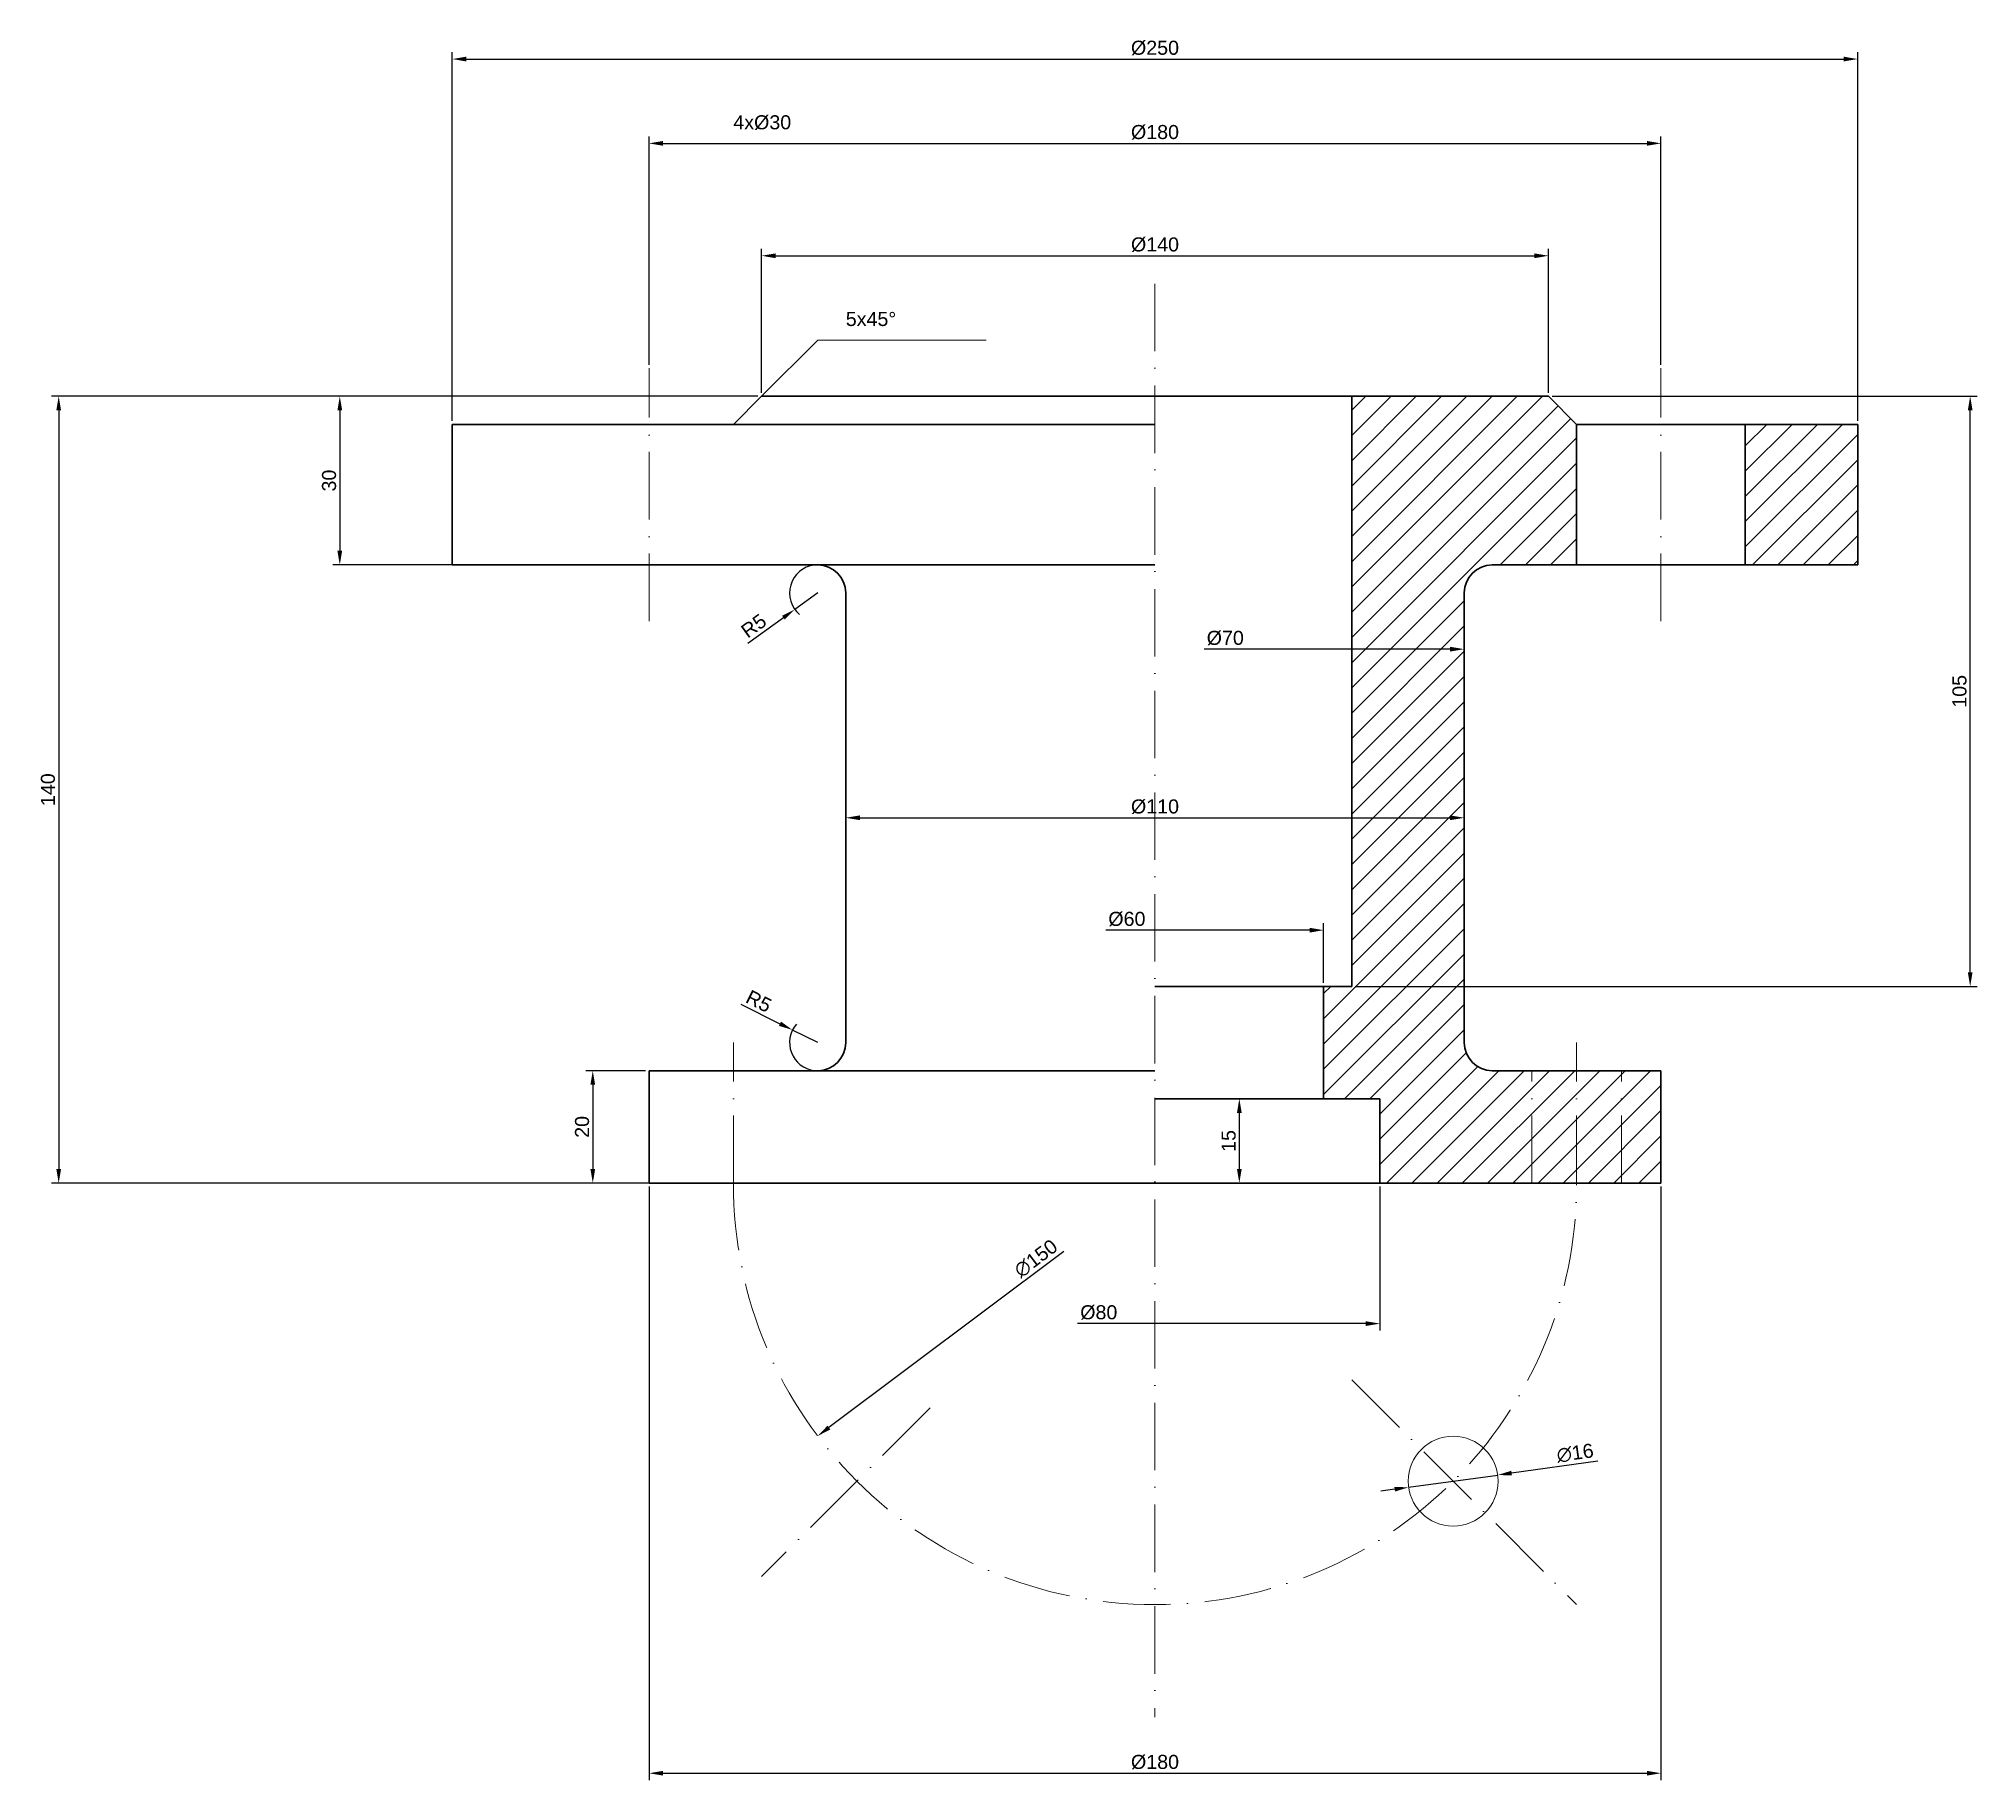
# Model space of a CAD drawing. Header units: millimetres. Extents: x 2201 to 2546, y 2874 to 3184.
import ezdxf

# ---------------------------------------------------------------- set-up
doc = ezdxf.new("R2010")
doc.units = ezdxf.units.MM
doc.linetypes.add('ACAD_ISO10W100', pattern=[18, 12, -3, 0, -3])
for name, color, linetype, lineweight in [('AXE', 219, 'ACAD_ISO10W100', 15), ('COTARE', 102, 'Continuous', 15), ('DESENARE', 7, 'Continuous', 30), ('HȘURARE', 242, 'Continuous', 15), ('LINIE SUBTIRE', 7, 'Continuous', 15)]:
    doc.layers.add(name, color=color, linetype=linetype, lineweight=lineweight)
doc.styles.get("Standard").update_dxf_attribs({"font": 'arial.ttf'})
doc.dimstyles.new('ISO-25', dxfattribs={"dimtxt": 2.5, "dimasz": 2.5, "dimexe": 1.25, "dimexo": 0.625, "dimtad": 1, "dimtxsty": 'Standard', "dimcen": 2.5, "dimadec": 0, "dimazin": 0, "dimtfac": 1, "dimtmove": 0, "dimatfit": 3, "dimfxl": 1, "dimarcsym": 0})

# ---------------------------------------------------------------- blocks, each defined once
blk = doc.blocks.new('*D1')
at = {"layer": 'COTARE', "color": 0, "lineweight": -2, "transparency": 16777216}
blk.add_line((2383.79, 2967.85), (2342, 2936.5), dxfattribs=at)
at = {"layer": 'COTARE', "color": 0, "transparency": 16777216}
blk.add_solid([(2341.75, 2936.83), (2342.25, 2936.17), (2340, 2935)], dxfattribs=at)
at = {"layer": 'Defpoints', "color": 0, "transparency": 16777216}
for p in [(2460, 3025), (2340, 2935)]:
    blk.add_point(p, dxfattribs=at)
at = {"layer": 'COTARE', "color": 0, "transparency": 16777216, "insert": (2378.82, 2966.58), "char_height": 2.5, "attachment_point": 5, "rotation": 36.8699}
blk.add_mtext('∅150', dxfattribs=at)
blk = doc.blocks.new('*D2')
at = {"layer": 'COTARE', "color": 0, "lineweight": -2, "transparency": 16777216}
for p, q in [((2445.11, 2925.87), (2460.96, 2928.06)), ((2478.74, 2930.52), (2463.43, 2928.4)), ((2442.63, 2925.53), (2440.16, 2925.19))]:
    blk.add_line(p, q, dxfattribs=at)
at = {"layer": 'COTARE', "color": 0, "transparency": 16777216}
for points in [[(2463.38, 2928.82), (2463.49, 2927.99), (2460.96, 2928.06)], [(2442.57, 2925.94), (2442.69, 2925.12), (2445.11, 2925.87)]]:
    blk.add_solid(points, dxfattribs=at)
at = {"layer": 'Defpoints', "color": 0, "transparency": 16777216}
for p in [(2460.96, 2928.06), (2445.11, 2925.87)]:
    blk.add_point(p, dxfattribs=at)
at = {"layer": 'COTARE', "color": 0, "transparency": 16777216, "insert": (2474.73, 2931.95), "char_height": 2.5, "attachment_point": 5, "rotation": 7.8612}
blk.add_mtext('∅16', dxfattribs=at)
blk = doc.blocks.new('*D3')
at = {"layer": 'COTARE', "color": 0, "lineweight": -2, "transparency": 16777216}
for p, q in [((2310, 2979.38), (2310, 2873.75)), ((2490, 2979.38), (2490, 2873.75)), ((2312.5, 2875), (2487.5, 2875))]:
    blk.add_line(p, q, dxfattribs=at)
at = {"layer": 'COTARE', "color": 0, "transparency": 16777216}
for points in [[(2312.5, 2875.42), (2312.5, 2874.58), (2310, 2875)], [(2487.5, 2875.42), (2487.5, 2874.58), (2490, 2875)]]:
    blk.add_solid(points, dxfattribs=at)
at = {"layer": 'Defpoints', "color": 0, "transparency": 16777216}
for p in [(2310, 2980), (2490, 2980), (2490, 2875)]:
    blk.add_point(p, dxfattribs=at)
at = {"layer": 'COTARE', "color": 0, "transparency": 16777216, "insert": (2400, 2876.97), "char_height": 2.5, "attachment_point": 5}
blk.add_mtext('%%C180', dxfattribs=at)
blk = doc.blocks.new('*D5')
at = {"layer": 'COTARE', "color": 0, "lineweight": -2, "transparency": 16777216}
blk.add_line((2415, 2992.5), (2415, 2982.5), dxfattribs=at)
at = {"layer": 'COTARE', "color": 0, "transparency": 16777216}
for points in [[(2414.58, 2992.5), (2415.42, 2992.5), (2415, 2995)], [(2414.58, 2982.5), (2415.42, 2982.5), (2415, 2980)]]:
    blk.add_solid(points, dxfattribs=at)
at = {"layer": 'Defpoints', "color": 0, "transparency": 16777216}
for p in [(2440, 2995), (2415, 2980), (2440, 2980)]:
    blk.add_point(p, dxfattribs=at)
at = {"layer": 'COTARE', "color": 0, "transparency": 16777216, "insert": (2413.1, 2987.5), "char_height": 2.5, "attachment_point": 5, "rotation": 90}
blk.add_mtext('15', dxfattribs=at)
blk = doc.blocks.new('*D6')
at = {"layer": 'COTARE', "color": 0, "lineweight": -2, "transparency": 16777216}
for p, q in [((2309.38, 3000), (2298.75, 3000)), ((2300, 2997.5), (2300, 2982.5)), ((2309.38, 2980), (2298.75, 2980))]:
    blk.add_line(p, q, dxfattribs=at)
at = {"layer": 'COTARE', "color": 0, "transparency": 16777216}
for points in [[(2299.58, 2997.5), (2300.42, 2997.5), (2300, 3000)], [(2299.58, 2982.5), (2300.42, 2982.5), (2300, 2980)]]:
    blk.add_solid(points, dxfattribs=at)
at = {"layer": 'Defpoints', "color": 0, "transparency": 16777216}
for p in [(2310, 3000), (2300, 2980), (2310, 2980)]:
    blk.add_point(p, dxfattribs=at)
at = {"layer": 'COTARE', "color": 0, "transparency": 16777216, "insert": (2298.1, 2990), "char_height": 2.5, "attachment_point": 5, "rotation": 90}
blk.add_mtext('20', dxfattribs=at)
blk = doc.blocks.new('*D7')
at = {"layer": 'COTARE', "color": 0, "lineweight": -2, "transparency": 16777216}
for p, q in [((2329.38, 3120), (2253.75, 3120)), ((2255, 3117.5), (2255, 3092.5)), ((2329.38, 3090), (2253.75, 3090))]:
    blk.add_line(p, q, dxfattribs=at)
at = {"layer": 'COTARE', "color": 0, "transparency": 16777216}
for points in [[(2254.58, 3117.5), (2255.42, 3117.5), (2255, 3120)], [(2254.58, 3092.5), (2255.42, 3092.5), (2255, 3090)]]:
    blk.add_solid(points, dxfattribs=at)
at = {"layer": 'Defpoints', "color": 0, "transparency": 16777216}
for p in [(2330, 3120), (2255, 3090), (2330, 3090)]:
    blk.add_point(p, dxfattribs=at)
at = {"layer": 'COTARE', "color": 0, "transparency": 16777216, "insert": (2253.1, 3105), "char_height": 2.5, "attachment_point": 5, "rotation": 90}
blk.add_mtext('30', dxfattribs=at)
blk = doc.blocks.new('*D8')
at = {"layer": 'COTARE', "color": 0, "lineweight": -2, "transparency": 16777216}
for p, q in [((2326.32, 3011.84), (2333.29, 3008.35)), ((2340, 3005), (2335.53, 3007.24))]:
    blk.add_line(p, q, dxfattribs=at)
blk.add_arc((2340, 3005), 5, 139.111, 262.838, dxfattribs=at)
at = {"layer": 'COTARE', "color": 0, "transparency": 16777216}
blk.add_solid([(2333.48, 3008.73), (2333.11, 3007.98), (2335.53, 3007.24)], dxfattribs=at)
at = {"layer": 'Defpoints', "color": 0, "transparency": 16777216}
for p in [(2335.53, 3007.24), (2340, 3005)]:
    blk.add_point(p, dxfattribs=at)
at = {"layer": 'COTARE', "color": 0, "transparency": 16777216, "insert": (2329.53, 3012.35), "char_height": 2.5, "attachment_point": 5, "rotation": 333.4349}
blk.add_mtext('R5', dxfattribs=at)
blk = doc.blocks.new('*D9')
at = {"layer": 'COTARE', "color": 0, "lineweight": -2, "transparency": 16777216}
for p, q in [((2427.5, 3025), (2391.23, 3025)), ((2430, 3015.62), (2430, 3026.25))]:
    blk.add_line(p, q, dxfattribs=at)
at = {"layer": 'COTARE', "color": 0, "transparency": 16777216}
blk.add_solid([(2427.5, 3025.42), (2427.5, 3024.58), (2430, 3025)], dxfattribs=at)
at = {"layer": 'Defpoints', "color": 0, "transparency": 16777216}
for p in [(2360, 3025), (2360, 3015), (2430, 3015)]:
    blk.add_point(p, dxfattribs=at)
at = {"layer": 'COTARE', "color": 0, "transparency": 16777216, "insert": (2395, 3026.97), "char_height": 2.5, "attachment_point": 5}
blk.add_mtext('%%c60', dxfattribs=at)
blk = doc.blocks.new('*D10')
at = {"layer": 'COTARE', "color": 0, "lineweight": -2, "transparency": 16777216}
for p, q in [((2345, 3049.38), (2345, 3043.75)), ((2455, 3049.38), (2455, 3043.75)), ((2347.5, 3045), (2452.5, 3045))]:
    blk.add_line(p, q, dxfattribs=at)
at = {"layer": 'COTARE', "color": 0, "transparency": 16777216}
for points in [[(2347.5, 3045.42), (2347.5, 3044.58), (2345, 3045)], [(2452.5, 3045.42), (2452.5, 3044.58), (2455, 3045)]]:
    blk.add_solid(points, dxfattribs=at)
at = {"layer": 'Defpoints', "color": 0, "transparency": 16777216}
for p in [(2345, 3050), (2455, 3050), (2455, 3045)]:
    blk.add_point(p, dxfattribs=at)
at = {"layer": 'COTARE', "color": 0, "transparency": 16777216, "insert": (2400, 3046.97), "char_height": 2.5, "attachment_point": 5}
blk.add_mtext('%%C110', dxfattribs=at)
blk = doc.blocks.new('*D11')
at = {"layer": 'COTARE', "color": 0, "lineweight": -2, "transparency": 16777216}
for p, q in [((2455, 3070.62), (2455, 3076.25)), ((2452.5, 3075), (2408.73, 3075))]:
    blk.add_line(p, q, dxfattribs=at)
at = {"layer": 'COTARE', "color": 0, "transparency": 16777216}
blk.add_solid([(2452.5, 3075.42), (2452.5, 3074.58), (2455, 3075)], dxfattribs=at)
at = {"layer": 'Defpoints', "color": 0, "transparency": 16777216}
for p in [(2370, 3075), (2370, 3070), (2455, 3070)]:
    blk.add_point(p, dxfattribs=at)
at = {"layer": 'COTARE', "color": 0, "transparency": 16777216, "insert": (2412.5, 3076.97), "char_height": 2.5, "attachment_point": 5}
blk.add_mtext('%%c70', dxfattribs=at)
blk = doc.blocks.new('*D12')
at = {"layer": 'COTARE', "color": 0, "lineweight": -2, "transparency": 16777216}
for p, q in [((2470.63, 3120), (2546.25, 3120)), ((2545, 3017.5), (2545, 3117.5)), ((2435.63, 3015), (2546.25, 3015))]:
    blk.add_line(p, q, dxfattribs=at)
at = {"layer": 'COTARE', "color": 0, "transparency": 16777216}
for points in [[(2544.58, 3117.5), (2545.42, 3117.5), (2545, 3120)], [(2544.58, 3017.5), (2545.42, 3017.5), (2545, 3015)]]:
    blk.add_solid(points, dxfattribs=at)
at = {"layer": 'Defpoints', "color": 0, "transparency": 16777216}
for p in [(2470, 3120), (2545, 3120), (2435, 3015)]:
    blk.add_point(p, dxfattribs=at)
at = {"layer": 'COTARE', "color": 0, "transparency": 16777216, "insert": (2543.1, 3067.5), "char_height": 2.5, "attachment_point": 5, "rotation": 90}
blk.add_mtext('105', dxfattribs=at)
blk = doc.blocks.new('*D13')
at = {"layer": 'COTARE', "color": 0, "lineweight": -2, "transparency": 16777216}
for p, q in [((2330, 3120.62), (2330, 3146.25)), ((2332.5, 3145), (2467.5, 3145)), ((2470, 3120.62), (2470, 3146.25))]:
    blk.add_line(p, q, dxfattribs=at)
at = {"layer": 'COTARE', "color": 0, "transparency": 16777216}
for points in [[(2332.5, 3145.42), (2332.5, 3144.58), (2330, 3145)], [(2467.5, 3145.42), (2467.5, 3144.58), (2470, 3145)]]:
    blk.add_solid(points, dxfattribs=at)
at = {"layer": 'Defpoints', "color": 0, "transparency": 16777216}
for p in [(2470, 3145), (2330, 3120), (2470, 3120)]:
    blk.add_point(p, dxfattribs=at)
at = {"layer": 'COTARE', "color": 0, "transparency": 16777216, "insert": (2400, 3146.97), "char_height": 2.5, "attachment_point": 5}
blk.add_mtext('%%C140', dxfattribs=at)
blk = doc.blocks.new('*D14')
at = {"layer": 'COTARE', "color": 0, "lineweight": -2, "transparency": 16777216}
for p, q in [((2310, 3125.62), (2310, 3166.25)), ((2490, 3125.62), (2490, 3166.25)), ((2312.5, 3165), (2487.5, 3165))]:
    blk.add_line(p, q, dxfattribs=at)
at = {"layer": 'COTARE', "color": 0, "transparency": 16777216}
for points in [[(2312.5, 3165.42), (2312.5, 3164.58), (2310, 3165)], [(2487.5, 3165.42), (2487.5, 3164.58), (2490, 3165)]]:
    blk.add_solid(points, dxfattribs=at)
at = {"layer": 'Defpoints', "color": 0, "transparency": 16777216}
for p in [(2490, 3165), (2310, 3125), (2490, 3125)]:
    blk.add_point(p, dxfattribs=at)
at = {"layer": 'COTARE', "color": 0, "transparency": 16777216, "insert": (2400, 3166.97), "char_height": 2.5, "attachment_point": 5}
blk.add_mtext('%%C180', dxfattribs=at)
blk = doc.blocks.new('*D15')
at = {"layer": 'COTARE', "color": 0, "lineweight": -2, "transparency": 16777216}
for p, q in [((2275, 3115.62), (2275, 3181.25)), ((2277.5, 3180), (2522.5, 3180)), ((2525, 3115.62), (2525, 3181.25))]:
    blk.add_line(p, q, dxfattribs=at)
at = {"layer": 'COTARE', "color": 0, "transparency": 16777216}
for points in [[(2277.5, 3180.42), (2277.5, 3179.58), (2275, 3180)], [(2522.5, 3180.42), (2522.5, 3179.58), (2525, 3180)]]:
    blk.add_solid(points, dxfattribs=at)
at = {"layer": 'Defpoints', "color": 0, "transparency": 16777216}
for p in [(2525, 3180), (2275, 3115), (2525, 3115)]:
    blk.add_point(p, dxfattribs=at)
at = {"layer": 'COTARE', "color": 0, "transparency": 16777216, "insert": (2400, 3181.97), "char_height": 2.5, "attachment_point": 5}
blk.add_mtext('%%C250', dxfattribs=at)
blk = doc.blocks.new('*D16')
at = {"layer": 'COTARE', "color": 0, "lineweight": -2, "transparency": 16777216}
for p, q in [((2329.38, 3120), (2203.75, 3120)), ((2205, 3117.5), (2205, 2982.5)), ((2329.38, 2980), (2203.75, 2980))]:
    blk.add_line(p, q, dxfattribs=at)
at = {"layer": 'COTARE', "color": 0, "transparency": 16777216}
for points in [[(2204.58, 3117.5), (2205.42, 3117.5), (2205, 3120)], [(2204.58, 2982.5), (2205.42, 2982.5), (2205, 2980)]]:
    blk.add_solid(points, dxfattribs=at)
at = {"layer": 'Defpoints', "color": 0, "transparency": 16777216}
for p in [(2330, 3120), (2205, 2980), (2330, 2980)]:
    blk.add_point(p, dxfattribs=at)
at = {"layer": 'COTARE', "color": 0, "transparency": 16777216, "insert": (2203.1, 3050), "char_height": 2.5, "attachment_point": 5, "rotation": 90}
blk.add_mtext('140', dxfattribs=at)
blk = doc.blocks.new('*D17')
at = {"layer": 'COTARE', "color": 0, "lineweight": -2, "transparency": 16777216}
for p, q in [((2340, 3085), (2335.94, 3082.08)), ((2327.59, 3076.06), (2333.91, 3080.62))]:
    blk.add_line(p, q, dxfattribs=at)
blk.add_arc((2340, 3085), 5, 97.162, 230.0893, dxfattribs=at)
at = {"layer": 'COTARE', "color": 0, "transparency": 16777216}
blk.add_solid([(2333.67, 3080.95), (2334.16, 3080.28), (2335.94, 3082.08)], dxfattribs=at)
at = {"layer": 'Defpoints', "color": 0, "transparency": 16777216}
for p in [(2340, 3085), (2335.94, 3082.08)]:
    blk.add_point(p, dxfattribs=at)
at = {"layer": 'COTARE', "color": 0, "transparency": 16777216, "insert": (2328.63, 3079.15), "char_height": 2.5, "attachment_point": 5, "rotation": 35.7653}
blk.add_mtext('R5', dxfattribs=at)
blk = doc.blocks.new('*D18')
at = {"layer": 'COTARE', "color": 0, "lineweight": -2, "transparency": 16777216}
for p, q in [((2440, 2979.38), (2440, 2953.75)), ((2437.5, 2955), (2386.23, 2955))]:
    blk.add_line(p, q, dxfattribs=at)
at = {"layer": 'COTARE', "color": 0, "transparency": 16777216}
blk.add_solid([(2437.5, 2955.42), (2437.5, 2954.58), (2440, 2955)], dxfattribs=at)
at = {"layer": 'Defpoints', "color": 0, "transparency": 16777216}
for p in [(2360, 2980), (2440, 2980), (2360, 2955)]:
    blk.add_point(p, dxfattribs=at)
at = {"layer": 'COTARE', "color": 0, "transparency": 16777216, "insert": (2390, 2956.97), "char_height": 2.5, "attachment_point": 5}
blk.add_mtext('%%C80', dxfattribs=at)

msp = doc.modelspace()

# ---------------------------------------------------------------- hatches: boundary and pattern name
at = {"layer": 'HȘURARE'}
h = msp.add_hatch(dxfattribs=at)
h.set_pattern_fill('ANSI31', color=256)
h.paths.add_polyline_path([(2455, 3085, -0.4142136), (2460, 3090), (2475, 3090), (2475, 3115), (2470, 3120), (2435, 3120), (2435, 3015), (2430, 3015), (2430, 2995), (2440, 2995), (2440, 2980), (2467, 2980), (2467, 3000), (2460, 3000, -0.4142136), (2455, 3005)])
h.paths.add_polyline_path([(2475, 3000), (2467, 3000), (2467, 2980), (2475, 2980)], flags=17)
h.paths.add_polyline_path([(2483, 3000), (2475, 3000), (2475, 2980), (2483, 2980)])
h.paths.add_polyline_path([(2490, 3000), (2483, 3000), (2483, 2980), (2490, 2980)])
h.paths.add_polyline_path([(2525, 3115), (2505, 3115), (2505, 3090), (2525, 3090)])

# ---------------------------------------------------------------- linework, layer by layer
at = {"layer": 'AXE'}
for p, q in [((2400, 3140), (2400, 2885)), ((2310, 3080), (2310, 3125)), ((2490, 3080), (2490, 3125)), ((2325, 2980), (2325, 3005)), ((2475, 2980), (2475, 3005)), ((2467, 2980), (2467, 3000)), ((2483, 2980), (2483, 3000)), ((2435, 2945), (2475, 2905)), ((2360, 2940), (2330, 2910))]:
    msp.add_line(p, q, dxfattribs=at)
msp.add_arc((2400, 2980), 75, 180, 0, dxfattribs=at)
at = {"layer": 'COTARE'}
for p, q in [((2330, 3120), (2340, 3130)), ((2340, 3130), (2370, 3130))]:
    msp.add_line(p, q, dxfattribs=at)
at = {"layer": 'DESENARE'}
for p, q in [((2330, 3120), (2325, 3115)), ((2400, 3120), (2330, 3120)), ((2400, 3120), (2470, 3120)), ((2435, 3120), (2435, 3015)), ((2470, 3120), (2470, 3120)), ((2470, 3120), (2475, 3115)), ((2325, 3115), (2275, 3115)), ((2275, 3115), (2275, 3090)), ((2325, 3115), (2400, 3115)), ((2475, 3115), (2475, 3115)), ((2475, 3115), (2525, 3115)), ((2475, 3115), (2475, 3090)), ((2505, 3090), (2505, 3115)), ((2525, 3115), (2525, 3090)), ((2275, 3090), (2340, 3090)), ((2340, 3090), (2400, 3090)), ((2525, 3090), (2460, 3090)), ((2345, 3085), (2345, 3005)), ((2455, 3085), (2455, 3005)), ((2435, 3015), (2400, 3015)), ((2430, 3015), (2430, 2995)), ((2340, 3000), (2310, 3000)), ((2310, 3000), (2310, 2980)), ((2340, 3000), (2400, 3000)), ((2460, 3000), (2490, 3000)), ((2490, 3000), (2490, 2980)), ((2440, 2995), (2400, 2995)), ((2440, 2980), (2440, 2995)), ((2310, 2980), (2400, 2980)), ((2490, 2980), (2400, 2980))]:
    msp.add_line(p, q, dxfattribs=at)
for centre, start, end in [((2340, 3085), 0, 90), ((2460, 3085), 90, 180), ((2340, 3005), 270, 0), ((2460, 3005), 180, 270)]:
    msp.add_arc(centre, 5, start, end, dxfattribs=at)
at = {"layer": 'LINIE SUBTIRE'}
msp.add_circle((2453.033, 2926.967), 8, dxfattribs=at)

# ---------------------------------------------------------------- texts
at = {"layer": 'COTARE', "char_height": 2.5, "attachment_point": 1}
for s, width, insert in [('4x%%C30', 35, (2325, 3170)), ('5x45%%D', 30, (2345, 3135))]:
    msp.add_mtext_dynamic_manual_height_columns(s, width=width, gutter_width=12.5, heights=[0], dxfattribs=dict(at, insert=insert))

# ---------------------------------------------------------------- dimensions: what is measured, and where the dimension line sits
at = {"layer": 'COTARE'}
for base, p1, p2, text, picture, middle in [((2525, 3180), (2275, 3115), (2525, 3115), '%%C<>', '*D15', (2400, 3181.971)), ((2490, 3165), (2310, 3125), (2490, 3125), '%%C180', '*D14', (2400, 3166.971)), ((2470, 3145), (2330, 3120), (2470, 3120), '%%C140', '*D13', (2400, 3146.971)), ((2455, 3045), (2345, 3050), (2455, 3050), '%%C110', '*D10', (2400, 3046.971)), ((2490, 2875), (2310, 2980), (2490, 2980), '%%C<>', '*D3', (2400, 2876.971))]:
    dim = msp.add_linear_dim(base=base, p1=p1, p2=p2, text=text, dimstyle='ISO-25', dxfattribs=at)
    dim.commit()
    dim.dimension.update_dxf_attribs({"geometry": picture, "text_midpoint": middle})
for base, p1, p2, picture, middle in [((2205, 2980), (2330, 3120), (2330, 2980), '*D16', (2203.099, 3050)), ((2255, 3090), (2330, 3120), (2330, 3090), '*D7', (2253.098, 3105)), ((2545, 3120), (2435, 3015), (2470, 3120), '*D12', (2543.099, 3067.5)), ((2300, 2980), (2310, 3000), (2310, 2980), '*D6', (2298.099, 2990))]:
    dim = msp.add_linear_dim(base=base, p1=p1, p2=p2, angle=90, dimstyle='ISO-25', dxfattribs=at)
    dim.commit()
    dim.dimension.update_dxf_attribs({"geometry": picture, "text_midpoint": middle})
for center, mpoint, picture, middle in [((2340, 3085), (2335.943, 3082.078), '*D17', (2328.627, 3079.145)), ((2340, 3005), (2335.528, 3007.236), '*D8', (2329.533, 3012.353))]:
    dim = msp.add_radius_dim(center=center, mpoint=mpoint, dimstyle='ISO-25', dxfattribs=at)
    dim.commit()
    dim.dimension.update_dxf_attribs({"geometry": picture, "text_midpoint": middle})
for base, p1, p2, text, picture, middle in [((2370, 3075), (2455, 3070), (2370, 3070), '%%c70', '*D11', (2412.5, 3076.971)), ((2360, 3025), (2430, 3015), (2360, 3015), '%%c60', '*D9', (2395, 3026.971))]:
    dim = msp.add_linear_dim(base=base, p1=p1, p2=p2, text=text, dimstyle='ISO-25', override={"dimse2": 1, "dimsd2": 1}, dxfattribs=at)
    dim.commit()
    dim.dimension.update_dxf_attribs({"geometry": picture, "text_midpoint": middle})
for p1, p2, picture, middle in [((2460, 3025), (2340, 2935), '*D1', (2380, 2965)), ((2445.108, 2925.873), (2460.958, 2928.061), '*D2', (2475, 2930))]:
    dim = msp.add_diameter_dim_2p(p1=p1, p2=p2, dimstyle='ISO-25', dxfattribs=at)
    dim.commit()
    dim.dimension.update_dxf_attribs({"geometry": picture, "text_midpoint": middle, "dimtype": 163})
dim = msp.add_linear_dim(base=(2415, 2980), p1=(2440, 2995), p2=(2440, 2980), angle=90, dimstyle='ISO-25', override={"dimse1": 1, "dimse2": 1}, dxfattribs=at)
dim.commit()
dim.dimension.update_dxf_attribs({"geometry": '*D5', "text_midpoint": (2413.099, 2987.5)})
dim = msp.add_linear_dim(base=(2360, 2955), p1=(2440, 2980), p2=(2360, 2980), text='%%C<>', dimstyle='ISO-25', override={"dimse2": 1, "dimsd2": 1}, dxfattribs=at)
dim.commit()
dim.dimension.update_dxf_attribs({"geometry": '*D18', "text_midpoint": (2390, 2955), "dimtype": 160})

doc.saveas('drawing.dxf')
